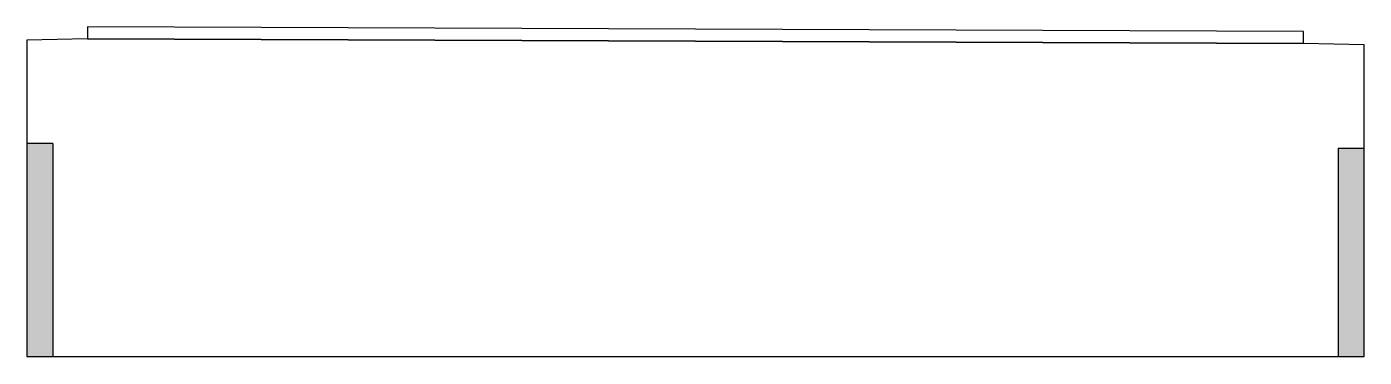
# Model space of a CAD drawing. Header units: millimetres. Extents: x -3850 to 3850, y -1898 to 0.
import ezdxf

# ---------------------------------------------------------------- set-up
doc = ezdxf.new("R2010")
doc.units = ezdxf.units.MM
for name, color, linetype in [('8', 8, 'Continuous'), ('_33_CAU_MO_Tuongdau', 8, 'Continuous'), ('_33_CAU_MO_Tuongtai', 8, 'Continuous'), ('_Matduong_BTN', 8, 'Continuous')]:
    doc.layers.add(name, color=color, linetype=linetype)

msp = doc.modelspace()

# ---------------------------------------------------------------- hatches: boundary and pattern name
at = {"layer": '_33_CAU_MO_Tuongtai'}
h = msp.add_hatch(color=256, dxfattribs=at)
h.dxf.hatch_style = 1
h.paths.add_polyline_path([(-3700, -670), (-3850, -670), (-3850, -1870), (-3850, -1895.2), (-3700, -1892)])
h = msp.add_hatch(color=256, dxfattribs=at)
h.dxf.hatch_style = 1
h.paths.add_polyline_path([(3700, -1898.4), (3850, -1895.2), (3850, -698.2), (3700, -698.2)])

# ---------------------------------------------------------------- linework, layer by layer
at = {"layer": '8'}
msp.add_lwpolyline([(-3850, -1895.2), (3850, -1895.2)], dxfattribs=at)
at = {"layer": '_33_CAU_MO_Tuongdau'}
msp.add_lwpolyline([(3850, -1895.2), (3850, -103.3), (3500, -96.2), (-3500, -70), (-3850, -77.1), (-3850, -1895.2)], close=True, dxfattribs=at)
at = {"layer": '_33_CAU_MO_Tuongtai'}
for p, q in [((-3700, -670, 0), (-3850, -670)), ((-3700, -670), (-3700, -1892, 0)), ((3700, -698.2, 0), (3700, -1898.2, 0)), ((3700, -698.2, 0), (3850, -698.2, 0))]:
    msp.add_line(p, q, dxfattribs=at)
at = {"layer": '_Matduong_BTN'}
msp.add_lwpolyline([(-3500, 0), (-3500, -70), (3500, -96.2), (3500, -26.2)], close=True, dxfattribs=at)

doc.saveas('drawing.dxf')
